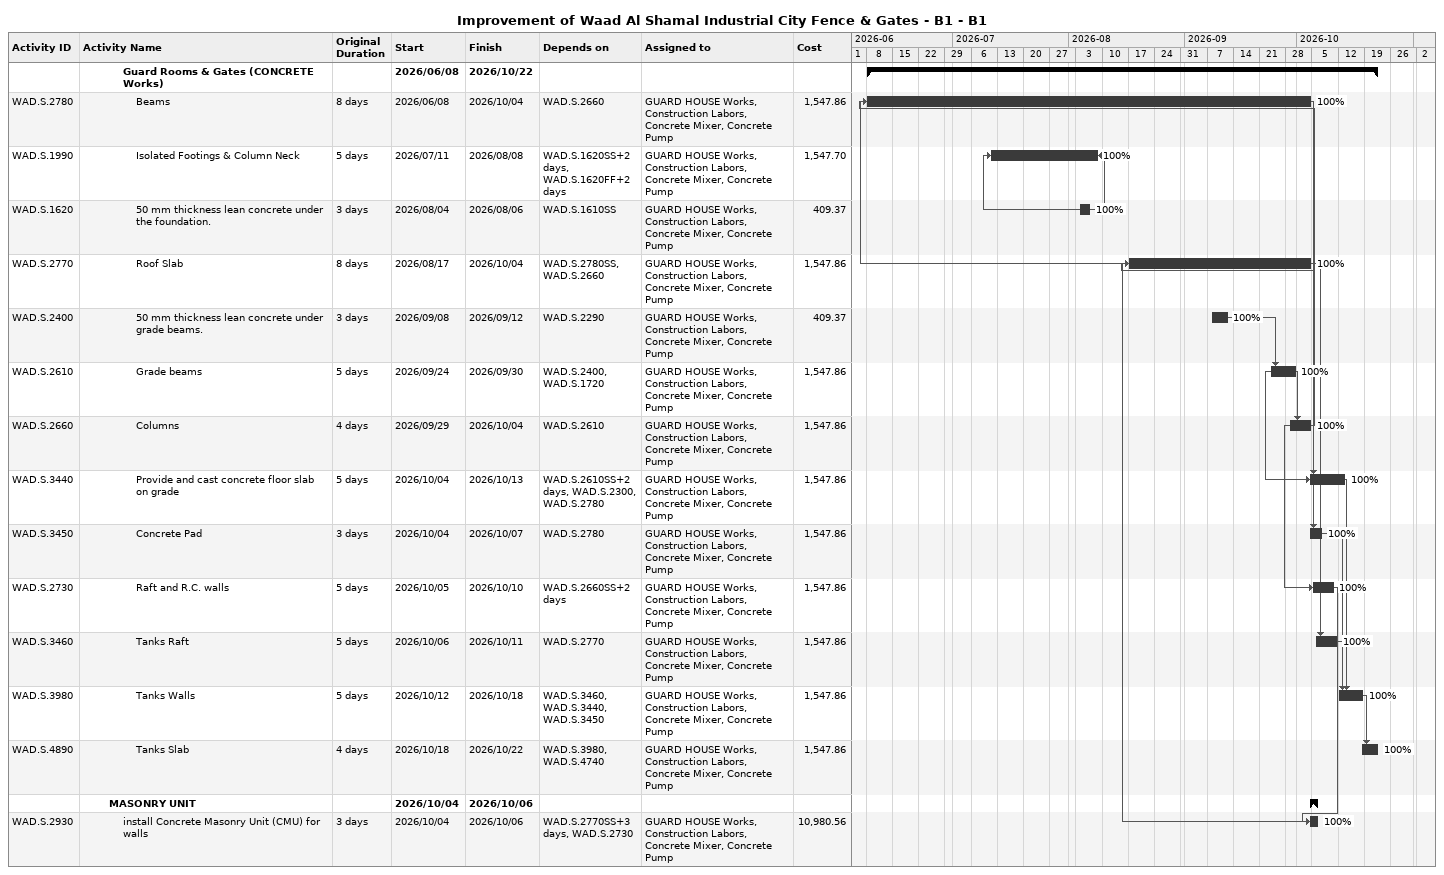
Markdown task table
Improvement of Waad Al Shamal Industrial City Fence & Gates - B1 - B1

| ID | Level | Task | Original duration | Start | Finish | Predecessors | Resources | % complete | Cost |
|---|---|---|---|---|---|---|---|---|---|
|  | 4 | **Guard Rooms & Gates (CONCRETE Works)** |  | 2026-06-08 | 2026-10-22 |  |  |  |  |
| WAD.S.2780 | 5 | Beams | 8d | 2026-06-08 | 2026-10-04 | WAD.S.2660 | GUARD HOUSE Works, Construction Labors, Concrete Mixer, Concrete Pump | 100 | 1547.86 |
| WAD.S.1990 | 5 | Isolated Footings & Column Neck | 5d | 2026-07-11 | 2026-08-08 | WAD.S.1620SS+2d, WAD.S.1620FF+2d | GUARD HOUSE Works, Construction Labors, Concrete Mixer, Concrete Pump | 100 | 1547.70 |
| WAD.S.1620 | 5 | 50 mm thickness lean concrete under the foundation. | 3d | 2026-08-04 | 2026-08-06 | WAD.S.1610SS | GUARD HOUSE Works, Construction Labors, Concrete Mixer, Concrete Pump | 100 | 409.37 |
| WAD.S.2770 | 5 | Roof Slab | 8d | 2026-08-17 | 2026-10-04 | WAD.S.2780SS, WAD.S.2660 | GUARD HOUSE Works, Construction Labors, Concrete Mixer, Concrete Pump | 100 | 1547.86 |
| WAD.S.2400 | 5 | 50 mm thickness lean concrete under grade beams. | 3d | 2026-09-08 | 2026-09-12 | WAD.S.2290 | GUARD HOUSE Works, Construction Labors, Concrete Mixer, Concrete Pump | 100 | 409.37 |
| WAD.S.2610 | 5 | Grade beams | 5d | 2026-09-24 | 2026-09-30 | WAD.S.2400, WAD.S.1720 | GUARD HOUSE Works, Construction Labors, Concrete Mixer, Concrete Pump | 100 | 1547.86 |
| WAD.S.2660 | 5 | Columns | 4d | 2026-09-29 | 2026-10-04 | WAD.S.2610 | GUARD HOUSE Works, Construction Labors, Concrete Mixer, Concrete Pump | 100 | 1547.86 |
| WAD.S.3440 | 5 | Provide and cast concrete floor slab on grade | 5d | 2026-10-04 | 2026-10-13 | WAD.S.2610SS+2d, WAD.S.2300, WAD.S.2780 | GUARD HOUSE Works, Construction Labors, Concrete Mixer, Concrete Pump | 100 | 1547.86 |
| WAD.S.3450 | 5 | Concrete Pad | 3d | 2026-10-04 | 2026-10-07 | WAD.S.2780 | GUARD HOUSE Works, Construction Labors, Concrete Mixer, Concrete Pump | 100 | 1547.86 |
| WAD.S.2730 | 5 | Raft and R.C. walls | 5d | 2026-10-05 | 2026-10-10 | WAD.S.2660SS+2d | GUARD HOUSE Works, Construction Labors, Concrete Mixer, Concrete Pump | 100 | 1547.86 |
| WAD.S.3460 | 5 | Tanks Raft | 5d | 2026-10-06 | 2026-10-11 | WAD.S.2770 | GUARD HOUSE Works, Construction Labors, Concrete Mixer, Concrete Pump | 100 | 1547.86 |
| WAD.S.3980 | 5 | Tanks Walls | 5d | 2026-10-12 | 2026-10-18 | WAD.S.3460, WAD.S.3440, WAD.S.3450 | GUARD HOUSE Works, Construction Labors, Concrete Mixer, Concrete Pump | 100 | 1547.86 |
| WAD.S.4890 | 5 | Tanks Slab | 4d | 2026-10-18 | 2026-10-22 | WAD.S.3980, WAD.S.4740 | GUARD HOUSE Works, Construction Labors, Concrete Mixer, Concrete Pump | 100 | 1547.86 |
|  | 3 | **MASONRY UNIT** |  | 2026-10-04 | 2026-10-06 |  |  |  |  |
| WAD.S.2930 | 4 | install Concrete Masonry Unit (CMU) for walls | 3d | 2026-10-04 | 2026-10-06 | WAD.S.2770SS+3d, WAD.S.2730 | GUARD HOUSE Works, Construction Labors, Concrete Mixer, Concrete Pump | 100 | 10980.56 |
